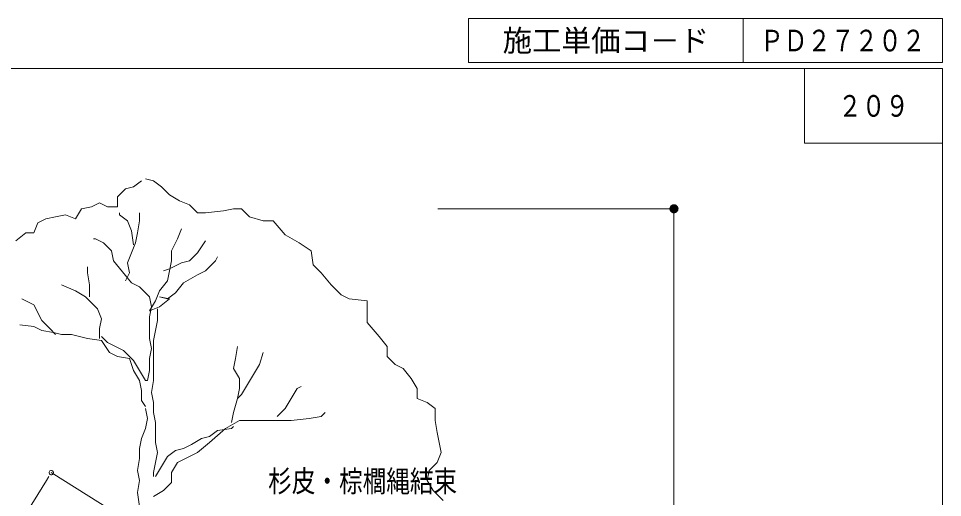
# Model space of a CAD drawing. Units: millimetres, scale not verified. Extents: x 161 to 2899, y 2060 to 3927.
# Drawn here: x 1885 to 2899, y 3401 to 3927 of the extents above; entities that cross this region are included whole.
import ezdxf
from ezdxf.enums import TextEntityAlignment as Align

# ---------------------------------------------------------------- set-up
doc = ezdxf.new("R2010")
doc.units = ezdxf.units.MM
doc.header["$LTSCALE"] = 10
for name, color, linetype, lineweight in [('_0-0_', 7, 'Continuous', 13), ('寸法', 1, 'Continuous', 13), ('本体', 7, 'Continuous', 13)]:
    doc.layers.add(name, color=color, linetype=linetype, lineweight=lineweight)
doc.styles.add('ＭＳ ゴシック', font='')
doc.styles.get('ＭＳ ゴシック').set_extended_font_data('MS Gothic')

# ---------------------------------------------------------------- blocks, each defined once
blk = doc.blocks.new('filled_dot')
at = {"color": 0, "linetype": 'Continuous', "lineweight": -2, "const_width": 1.25}
blk.add_lwpolyline([(-0.625, 0, 1), (0.625, 0, 1)], format="xyb", close=True, dxfattribs=at)

msp = doc.modelspace()

# ---------------------------------------------------------------- linework, layer by layer
at = {"layer": '_0-0_'}
for p, q in [((2378.63, 3926.8), (2898.74, 3926.8)), ((2378.63, 3926.8), (2378.63, 3878.43)), ((2679.83, 3926.8), (2679.83, 3878.43)), ((2898.74, 3926.8), (2898.74, 3878.43)), ((2378.63, 3878.43), (2898.74, 3878.43)), ((2747.4, 3871.94), (2747.4, 3789.94)), ((2898.74, 3789.94), (2747.4, 3789.94))]:
    msp.add_line(p, q, dxfattribs=at)
at = {"layer": '_0-0_', "color": 6}
msp.add_lwpolyline([(2898.74, 3871.94), (160.62, 3871.94), (160.62, 2060.13), (2898.74, 2060.13)], close=True, dxfattribs=at)
at = {"layer": '寸法'}
for p, q in [((2344.75, 3718.12), (2604.01, 3718.12)), ((2604.01, 3718.12), (2604.01, 2699.42)), ((2014.35, 3370.28), (1920.65, 3428.7)), ((1496.49, 2748.34), (1915.36, 3420.21)), ((1918.01, 3424.46), (1915.36, 3420.21))]:
    msp.add_line(p, q, dxfattribs=at)
for start, end in [(58.05856, 238.05856), (238.05856, 58.05856)]:
    msp.add_arc((1920.65, 3428.7), 2.5, start, end, dxfattribs=at)
at = {"layer": '本体'}
for p, q in [((2010.93, 3742.22), (2002.16, 3740.03)), ((2019.7, 3748.79), (2010.93, 3742.22)), ((2024.08, 3750.99), (2032.84, 3748.79)), ((2032.84, 3748.79), (2041.61, 3742.22)), ((2041.61, 3742.22), (2050.37, 3733.45)), ((2002.16, 3740.03), (1993.4, 3731.26)), ((2050.37, 3733.45), (2061.33, 3726.88)), ((1973.68, 3724.69), (1964.91, 3720.31)), ((1982.44, 3720.31), (1973.68, 3724.69)), ((1993.4, 3731.26), (1993.4, 3720.31)), ((2061.33, 3726.88), (2072.29, 3722.5)), ((2072.29, 3722.5), (2081.05, 3713.73)), ((1936.42, 3711.54), (1925.47, 3709.35)), ((1947.38, 3707.16), (1936.42, 3711.54)), ((1953.95, 3718.12), (1947.38, 3707.16)), ((1964.91, 3720.31), (1953.95, 3718.12)), ((1993.4, 3720.31), (1982.44, 3720.31)), ((1995.59, 3711.54), (1995.59, 3713.73)), ((2004.36, 3704.97), (1995.59, 3711.54)), ((2017.5, 3713.73), (2017.5, 3704.97)), ((2081.05, 3713.73), (2089.82, 3713.73)), ((2089.82, 3713.73), (2109.54, 3715.92)), ((2109.54, 3715.92), (2120.5, 3718.12)), ((2120.5, 3718.12), (2129.26, 3718.12)), ((2129.26, 3718.12), (2138.03, 3709.35)), ((1905.74, 3702.78), (1901.36, 3691.82)), ((1914.51, 3707.16), (1905.74, 3702.78)), ((1925.47, 3709.35), (1914.51, 3707.16)), ((2008.74, 3694.01), (2004.36, 3704.97)), ((2017.5, 3704.97), (2015.31, 3691.82)), ((2138.03, 3709.35), (2153.37, 3704.97)), ((2153.37, 3704.97), (2164.33, 3704.97)), ((2164.33, 3704.97), (2177.48, 3689.63)), ((1892.59, 3691.82), (1881.64, 3683.05)), ((1901.36, 3691.82), (1892.59, 3691.82)), ((2010.93, 3678.67), (2008.74, 3694.01)), ((2015.31, 3691.82), (2013.12, 3680.86)), ((2063.52, 3696.2), (2059.14, 3685.24)), ((1969.29, 3685.24), (1967.1, 3685.24)), ((1978.06, 3680.86), (1969.29, 3685.24)), ((2059.14, 3685.24), (2052.57, 3672.1)), ((2089.82, 3683.05), (2081.05, 3669.9)), ((2177.48, 3689.63), (2192.82, 3680.86)), ((1986.82, 3672.1), (1978.06, 3680.86)), ((1989.02, 3661.14), (1986.82, 3672.1)), ((2013.12, 3680.86), (2008.74, 3669.9)), ((2052.57, 3672.1), (2052.57, 3661.14)), ((2192.82, 3680.86), (2205.96, 3672.1)), ((2205.96, 3672.1), (2208.15, 3656.76)), ((2008.74, 3637.03), (1989.02, 3661.14)), ((2008.74, 3669.9), (2004.36, 3658.95)), ((2052.57, 3661.14), (2050.37, 3650.18)), ((2072.29, 3661.14), (2063.52, 3658.95)), ((2081.05, 3669.9), (2072.29, 3661.14)), ((2089.82, 3650.18), (2100.78, 3661.14)), ((2100.78, 3661.14), (2102.97, 3665.52)), ((1960.53, 3647.99), (1960.53, 3654.56)), ((2004.36, 3658.95), (2006.55, 3647.99)), ((2050.37, 3652.37), (2043.8, 3650.18)), ((2063.52, 3658.95), (2050.37, 3652.37)), ((2208.15, 3656.76), (2216.92, 3647.99)), ((1962.72, 3634.84), (1960.53, 3647.99)), ((2006.55, 3647.99), (2002.16, 3639.22)), ((2050.37, 3650.18), (2048.18, 3639.22)), ((2065.71, 3637.03), (2081.05, 3645.8)), ((2081.05, 3645.8), (2089.82, 3650.18)), ((2216.92, 3647.99), (2227.88, 3634.84)), ((1932.04, 3634.84), (1947.38, 3628.27)), ((1962.72, 3621.69), (1962.72, 3634.84)), ((2017.5, 3632.65), (2008.74, 3637.03)), ((2028.46, 3621.69), (2017.5, 3632.65)), ((2048.18, 3639.22), (2039.42, 3628.27)), ((2056.95, 3626.08), (2065.71, 3637.03)), ((2227.88, 3634.84), (2238.83, 3623.89)), ((1947.38, 3628.27), (1958.34, 3621.69)), ((1958.34, 3621.69), (1971.48, 3608.55)), ((2030.65, 3610.74), (2028.46, 3621.69)), ((2039.42, 3628.27), (2035.04, 3617.31)), ((2039.42, 3621.69), (2048.18, 3619.5)), ((2050.37, 3619.5), (2039.42, 3621.69)), ((2048.18, 3619.5), (2056.95, 3626.08)), ((2238.83, 3623.89), (2247.6, 3619.5)), ((1888.21, 3619.5), (1901.36, 3612.93)), ((1901.36, 3612.93), (1910.13, 3595.4)), ((2035.04, 3617.31), (2028.46, 3606.35)), ((2028.46, 3606.35), (2039.42, 3610.74)), ((2028.46, 3599.78), (2030.65, 3610.74)), ((2039.42, 3610.74), (2050.37, 3619.5)), ((2247.6, 3619.5), (2267.32, 3617.31)), ((2267.32, 3617.31), (2267.32, 3604.16)), ((1971.48, 3608.55), (1975.87, 3597.59)), ((2037.23, 3608.55), (2037.23, 3595.4)), ((2267.32, 3604.16), (2267.32, 3593.21)), ((1886.02, 3591.01), (1901.36, 3588.82)), ((1910.13, 3595.4), (1918.89, 3586.63)), ((1975.87, 3597.59), (1973.68, 3586.63)), ((2028.46, 3586.63), (2028.46, 3599.78)), ((2037.23, 3595.4), (2035.04, 3584.44)), ((2267.32, 3593.21), (2280.47, 3577.87)), ((1901.36, 3588.82), (1910.13, 3584.44)), ((1910.13, 3584.44), (1923.27, 3582.25)), ((1918.89, 3586.63), (1925.47, 3580.06)), ((1923.27, 3582.25), (1932.04, 3580.06)), ((1932.04, 3580.06), (1943, 3580.06)), ((1943, 3580.06), (1960.53, 3575.67)), ((1973.68, 3586.63), (1973.68, 3575.67)), ((2028.46, 3575.67), (2028.46, 3586.63)), ((2035.04, 3584.44), (2032.84, 3573.48)), ((1960.53, 3575.67), (1975.87, 3573.48)), ((1975.87, 3577.87), (1982.44, 3571.29)), ((1975.87, 3573.48), (1984.63, 3560.33)), ((1982.44, 3571.29), (1991.21, 3566.91)), ((2030.65, 3564.72), (2028.46, 3575.67)), ((2032.84, 3573.48), (2032.84, 3562.53)), ((2280.47, 3577.87), (2289.24, 3566.91)), ((1984.63, 3560.33), (1993.4, 3555.95)), ((1991.21, 3566.91), (1999.97, 3562.53)), ((1999.97, 3562.53), (2010.93, 3551.57)), ((2028.46, 3553.76), (2030.65, 3564.72)), ((2032.84, 3562.53), (2032.84, 3551.57)), ((2124.88, 3566.91), (2122.69, 3553.76)), ((2153.37, 3560.33), (2148.99, 3547.19)), ((2289.24, 3566.91), (2289.24, 3555.95)), ((1993.4, 3555.95), (2006.55, 3553.76)), ((2006.55, 3553.76), (2010.93, 3540.61)), ((2010.93, 3551.57), (2017.5, 3540.61)), ((2028.46, 3540.61), (2028.46, 3553.76)), ((2032.84, 3551.57), (2032.84, 3540.61)), ((2122.69, 3553.76), (2120.5, 3542.8)), ((2289.24, 3555.95), (2298, 3547.19)), ((2010.93, 3540.61), (2017.5, 3529.66)), ((2017.5, 3540.61), (2024.08, 3529.66)), ((2026.27, 3529.66), (2028.46, 3540.61)), ((2032.84, 3540.61), (2032.84, 3529.66)), ((2120.5, 3542.8), (2127.07, 3531.85)), ((2148.99, 3547.19), (2142.41, 3536.23)), ((2298, 3547.19), (2306.77, 3542.8)), ((2306.77, 3542.8), (2315.53, 3531.85)), ((2017.5, 3529.66), (2019.7, 3518.7)), ((2024.08, 3529.66), (2026.27, 3529.66)), ((2032.84, 3529.66), (2030.65, 3516.51)), ((2127.07, 3531.85), (2127.07, 3520.89)), ((2142.41, 3536.23), (2135.84, 3525.27)), ((2315.53, 3531.85), (2322.11, 3520.89)), ((2127.07, 3520.89), (2124.88, 3509.93)), ((2135.84, 3525.27), (2129.26, 3514.32)), ((2184.05, 3509.93), (2190.62, 3520.89)), ((2190.62, 3520.89), (2195.01, 3523.08)), ((2322.11, 3520.89), (2322.11, 3509.93)), ((2019.7, 3518.7), (2019.7, 3507.74)), ((2030.65, 3516.51), (2032.84, 3505.55)), ((2124.88, 3509.93), (2120.5, 3494.59)), ((2129.26, 3514.32), (2124.88, 3509.93)), ((2177.48, 3498.98), (2184.05, 3509.93)), ((2322.11, 3509.93), (2333.06, 3505.55)), ((2019.7, 3507.74), (2024.08, 3501.17)), ((2024.08, 3498.98), (2026.27, 3488.02)), ((2032.84, 3505.55), (2032.84, 3494.59)), ((2168.71, 3490.21), (2177.48, 3498.98)), ((2333.06, 3505.55), (2341.83, 3498.98)), ((2341.83, 3498.98), (2341.83, 3485.83)), ((2032.84, 3494.59), (2035.04, 3483.64)), ((2120.5, 3494.59), (2118.31, 3483.64)), ((2203.77, 3488.02), (2216.92, 3490.21)), ((2216.92, 3490.21), (2221.3, 3494.59)), ((2026.27, 3488.02), (2024.08, 3477.06)), ((2035.04, 3483.64), (2035.04, 3472.68)), ((2111.73, 3477.06), (2127.07, 3485.83)), ((2118.31, 3477.06), (2120.5, 3479.25)), ((2127.07, 3485.83), (2140.22, 3485.83)), ((2140.22, 3485.83), (2148.99, 3485.83)), ((2148.99, 3485.83), (2162.14, 3485.83)), ((2162.14, 3485.83), (2170.9, 3485.83)), ((2170.9, 3485.83), (2184.05, 3485.83)), ((2184.05, 3485.83), (2203.77, 3488.02)), ((2341.83, 3485.83), (2344.02, 3472.68)), ((2024.08, 3477.06), (2019.7, 3466.1)), ((2035.04, 3472.68), (2035.04, 3461.72)), ((2085.44, 3466.1), (2094.2, 3468.3)), ((2094.2, 3461.72), (2111.73, 3477.06)), ((2094.2, 3468.3), (2102.97, 3474.87)), ((2102.97, 3474.87), (2118.31, 3477.06)), ((2344.02, 3472.68), (2346.21, 3461.72)), ((2019.7, 3466.1), (2017.5, 3455.15)), ((2035.04, 3461.72), (2037.23, 3450.76)), ((2065.71, 3455.15), (2074.48, 3459.53)), ((2074.48, 3459.53), (2085.44, 3466.1)), ((2081.05, 3450.76), (2094.2, 3461.72)), ((2346.21, 3461.72), (2348.4, 3450.76)), ((2017.5, 3455.15), (2017.5, 3444.19)), ((2037.23, 3450.76), (2035.04, 3439.81)), ((2048.18, 3446.38), (2056.95, 3452.96)), ((2056.95, 3452.96), (2065.71, 3455.15)), ((2067.91, 3444.19), (2081.05, 3450.76)), ((2348.4, 3450.76), (2344.02, 3439.81)), ((2017.5, 3444.19), (2015.31, 3431.04)), ((2035.04, 3439.81), (2032.84, 3428.85)), ((2041.61, 3435.43), (2048.18, 3446.38)), ((2052.57, 3428.85), (2059.14, 3439.81)), ((2059.14, 3439.81), (2067.91, 3444.19)), ((2344.02, 3439.81), (2335.26, 3431.04)), ((2015.31, 3431.04), (2017.5, 3420.09)), ((2032.84, 3428.85), (2032.84, 3424.47)), ((2035.04, 3424.47), (2041.61, 3435.43)), ((2052.57, 3417.89), (2052.57, 3428.85)), ((2335.26, 3431.04), (2333.06, 3420.09)), ((2017.5, 3420.09), (2015.31, 3406.94)), ((2043.8, 3409.13), (2052.57, 3417.89)), ((2333.06, 3420.09), (2339.64, 3409.13)), ((2032.84, 3402.55), (2043.8, 3409.13)), ((2339.64, 3409.13), (2350.6, 3398.17)), ((2015.31, 3406.94), (2017.5, 3391.6))]:
    msp.add_line(p, q, dxfattribs=at)

# ---------------------------------------------------------------- block references
at = {"layer": '寸法', "xscale": 4, "yscale": 4, "rotation": 270}
msp.add_blockref('filled_dot', (2604.01, 3718.12), dxfattribs=at)

# ---------------------------------------------------------------- texts
at = {"layer": '_0-0_', "style": 'ＭＳ ゴシック'}
msp.add_text('施工単価コ－ド', height=23.74, dxfattribs=at).set_placement((2529.23, 3902.61), align=Align.MIDDLE_CENTER)
at = {"layer": '_0-0_', "style": 'ＭＳ ゴシック', "width": 0.8}
for s, p in [('ＰＤ２７２０２', (2789.29, 3902.61)), ('２０９', (2823.07, 3830.94))]:
    msp.add_text(s, height=23.74, dxfattribs=at).set_placement(p, align=Align.MIDDLE_CENTER)
at = {"layer": '寸法', "color": 3, "style": 'ＭＳ ゴシック', "width": 0.8}
msp.add_text('杉皮・棕櫚縄結束', height=23.74, dxfattribs=at).set_placement((2158.73, 3400.4), align=Align.BOTTOM_LEFT)

doc.saveas('drawing.dxf')
